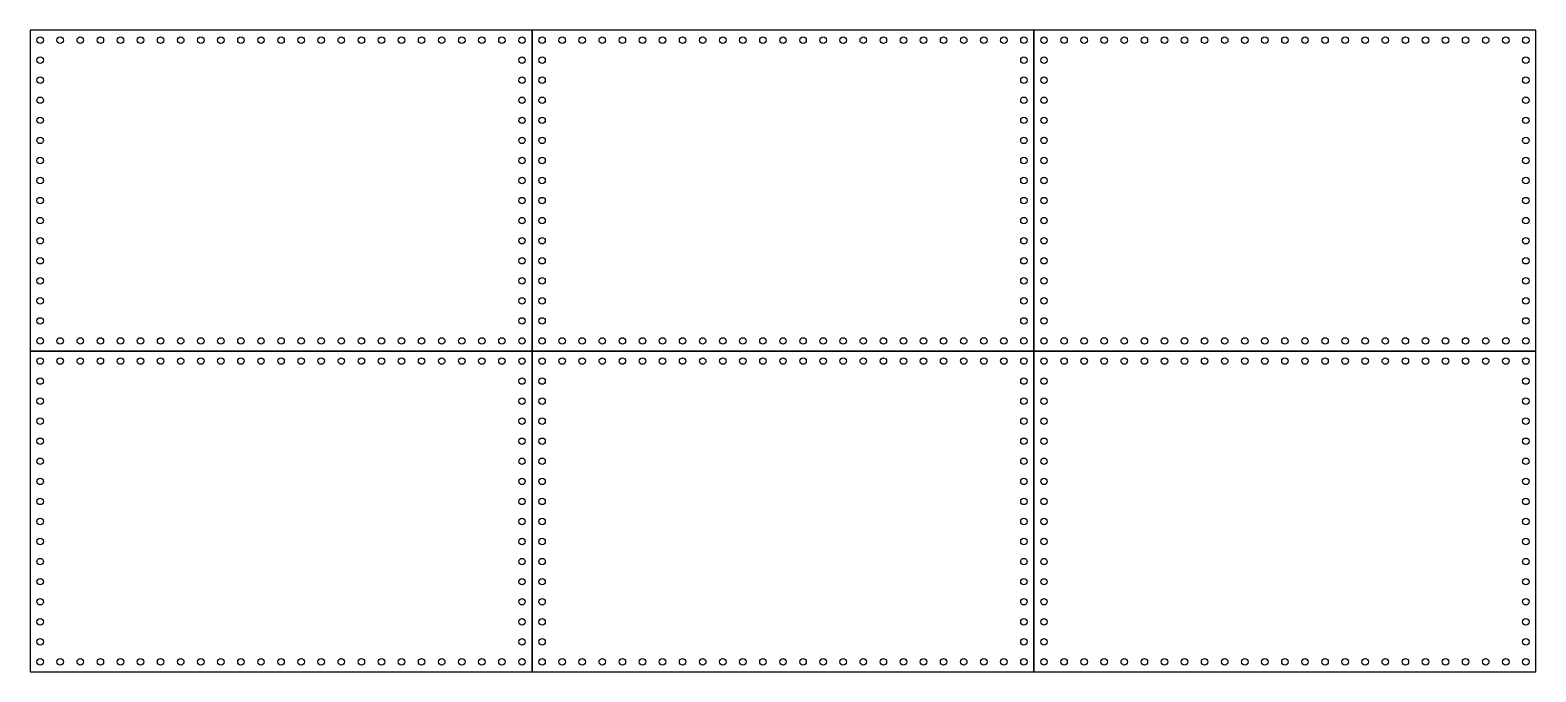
# Model space of a CAD drawing. Header units: metres. Extents: x 0 to 952, y 0 to 406.
import ezdxf

# ---------------------------------------------------------------- set-up
doc = ezdxf.new("R2010")
doc.units = ezdxf.units.M

msp = doc.modelspace()

# ---------------------------------------------------------------- linework, layer by layer
at = {"layer": 'Undeflected', "color": 0}
for p, q in [((317.5, 406.4), (0, 406.4)), ((0, 406.4), (0, 203.2)), ((317.5, 203.2), (317.5, 406.4)), ((635, 406.4), (317.5, 406.4)), ((317.5, 406.4), (317.5, 203.2)), ((635, 203.2), (635, 406.4)), ((952.5, 406.4), (635, 406.4)), ((635, 406.4), (635, 203.2)), ((952.5, 203.2), (952.5, 406.4)), ((317.5, 203.2), (0, 203.2)), ((0, 203.2), (0, 0)), ((0, 203.2), (317.5, 203.2)), ((317.5, 0), (317.5, 203.2)), ((635, 203.2), (317.5, 203.2)), ((317.5, 203.2), (317.5, 0)), ((317.5, 203.2), (635, 203.2)), ((635, 0), (635, 203.2)), ((952.5, 203.2), (635, 203.2)), ((635, 203.2), (635, 0)), ((635, 203.2), (952.5, 203.2)), ((952.5, 0), (952.5, 203.2)), ((0, 0), (317.5, 0)), ((317.5, 0), (635, 0)), ((635, 0), (952.5, 0))]:
    msp.add_line(p, q, dxfattribs=at)
at = {"layer": 'Undeflected', "color": 4}
for centre in [(6.35, 400.05), (19.05, 400.05), (31.75, 400.05), (44.45, 400.05), (57.15, 400.05), (69.85, 400.05), (82.55, 400.05), (95.25, 400.05), (107.95, 400.05), (120.65, 400.05), (133.35, 400.05), (146.05, 400.05), (158.75, 400.05), (171.45, 400.05), (184.15, 400.05), (196.85, 400.05), (209.55, 400.05), (222.25, 400.05), (234.95, 400.05), (247.65, 400.05), (260.35, 400.05), (273.05, 400.05), (285.75, 400.05), (298.45, 400.05), (323.85, 400.05), (336.55, 400.05), (349.25, 400.05), (361.95, 400.05), (374.65, 400.05), (387.35, 400.05), (400.05, 400.05), (412.75, 400.05), (425.45, 400.05), (438.15, 400.05), (450.85, 400.05), (463.55, 400.05), (476.25, 400.05), (488.95, 400.05), (501.65, 400.05), (514.35, 400.05), (527.05, 400.05), (539.75, 400.05), (552.45, 400.05), (565.15, 400.05), (577.85, 400.05), (590.55, 400.05), (603.25, 400.05), (615.95, 400.05), (641.35, 400.05), (654.05, 400.05), (666.75, 400.05), (679.45, 400.05), (692.15, 400.05), (704.85, 400.05), (717.55, 400.05), (730.25, 400.05), (742.95, 400.05), (755.65, 400.05), (768.35, 400.05), (781.05, 400.05), (793.75, 400.05), (806.45, 400.05), (819.15, 400.05), (831.85, 400.05), (844.55, 400.05), (857.25, 400.05), (869.95, 400.05), (882.65, 400.05), (895.35, 400.05), (908.05, 400.05), (920.75, 400.05), (933.45, 400.05), (6.35, 196.85), (19.05, 196.85), (31.75, 196.85), (44.45, 196.85), (57.15, 196.85), (69.85, 196.85), (82.55, 196.85), (95.25, 196.85), (107.95, 196.85), (120.65, 196.85), (133.35, 196.85), (146.05, 196.85), (158.75, 196.85), (171.45, 196.85), (184.15, 196.85), (196.85, 196.85), (209.55, 196.85), (222.25, 196.85), (234.95, 196.85), (247.65, 196.85), (260.35, 196.85), (273.05, 196.85), (285.75, 196.85), (298.45, 196.85), (323.85, 196.85), (336.55, 196.85), (349.25, 196.85), (361.95, 196.85), (374.65, 196.85), (387.35, 196.85), (400.05, 196.85), (412.75, 196.85), (425.45, 196.85), (438.15, 196.85), (450.85, 196.85), (463.55, 196.85), (476.25, 196.85), (488.95, 196.85), (501.65, 196.85), (514.35, 196.85), (527.05, 196.85), (539.75, 196.85), (552.45, 196.85), (565.15, 196.85), (577.85, 196.85), (590.55, 196.85), (603.25, 196.85), (615.95, 196.85), (641.35, 196.85), (654.05, 196.85), (666.75, 196.85), (679.45, 196.85), (692.15, 196.85), (704.85, 196.85), (717.55, 196.85), (730.25, 196.85), (742.95, 196.85), (755.65, 196.85), (768.35, 196.85), (781.05, 196.85), (793.75, 196.85), (806.45, 196.85), (819.15, 196.85), (831.85, 196.85), (844.55, 196.85), (857.25, 196.85), (869.95, 196.85), (882.65, 196.85), (895.35, 196.85), (908.05, 196.85), (920.75, 196.85), (933.45, 196.85)]:
    msp.add_circle(centre, 2.05, dxfattribs=at)
at = {"layer": 'Undeflected', "color": 0}
for centre in [(311.15, 400.05), (628.65, 400.05), (946.15, 400.05), (311.15, 387.35), (628.65, 387.35), (946.15, 387.35), (311.15, 374.65), (628.65, 374.65), (946.15, 374.65), (311.15, 361.95), (628.65, 361.95), (946.15, 361.95), (311.15, 349.25), (628.65, 349.25), (946.15, 349.25), (311.15, 336.55), (628.65, 336.55), (946.15, 336.55), (311.15, 323.85), (628.65, 323.85), (946.15, 323.85), (311.15, 311.15), (628.65, 311.15), (946.15, 311.15), (311.15, 298.45), (628.65, 298.45), (946.15, 298.45), (311.15, 285.75), (628.65, 285.75), (946.15, 285.75), (311.15, 273.05), (628.65, 273.05), (946.15, 273.05), (311.15, 260.35), (628.65, 260.35), (946.15, 260.35), (311.15, 247.65), (628.65, 247.65), (946.15, 247.65), (311.15, 234.95), (628.65, 234.95), (946.15, 234.95), (311.15, 222.25), (628.65, 222.25), (946.15, 222.25), (6.35, 209.55), (19.05, 209.55), (31.75, 209.55), (44.45, 209.55), (57.15, 209.55), (69.85, 209.55), (82.55, 209.55), (95.25, 209.55), (107.95, 209.55), (120.65, 209.55), (133.35, 209.55), (146.05, 209.55), (158.75, 209.55), (171.45, 209.55), (184.15, 209.55), (196.85, 209.55), (209.55, 209.55), (222.25, 209.55), (234.95, 209.55), (247.65, 209.55), (260.35, 209.55), (273.05, 209.55), (285.75, 209.55), (298.45, 209.55), (311.15, 209.55), (323.85, 209.55), (336.55, 209.55), (349.25, 209.55), (361.95, 209.55), (374.65, 209.55), (387.35, 209.55), (400.05, 209.55), (412.75, 209.55), (425.45, 209.55), (438.15, 209.55), (450.85, 209.55), (463.55, 209.55), (476.25, 209.55), (488.95, 209.55), (501.65, 209.55), (514.35, 209.55), (527.05, 209.55), (539.75, 209.55), (552.45, 209.55), (565.15, 209.55), (577.85, 209.55), (590.55, 209.55), (603.25, 209.55), (615.95, 209.55), (628.65, 209.55), (641.35, 209.55), (654.05, 209.55), (666.75, 209.55), (679.45, 209.55), (692.15, 209.55), (704.85, 209.55), (717.55, 209.55), (730.25, 209.55), (742.95, 209.55), (755.65, 209.55), (768.35, 209.55), (781.05, 209.55), (793.75, 209.55), (806.45, 209.55), (819.15, 209.55), (831.85, 209.55), (844.55, 209.55), (857.25, 209.55), (869.95, 209.55), (882.65, 209.55), (895.35, 209.55), (908.05, 209.55), (920.75, 209.55), (933.45, 209.55), (946.15, 209.55), (311.15, 196.85), (628.65, 196.85), (946.15, 196.85), (311.15, 184.15), (628.65, 184.15), (946.15, 184.15), (311.15, 171.45), (628.65, 171.45), (946.15, 171.45), (311.15, 158.75), (628.65, 158.75), (946.15, 158.75), (311.15, 146.05), (628.65, 146.05), (946.15, 146.05), (311.15, 133.35), (628.65, 133.35), (946.15, 133.35), (311.15, 120.65), (628.65, 120.65), (946.15, 120.65), (311.15, 107.95), (628.65, 107.95), (946.15, 107.95), (311.15, 95.25), (628.65, 95.25), (946.15, 95.25), (311.15, 82.55), (628.65, 82.55), (946.15, 82.55), (311.15, 69.85), (628.65, 69.85), (946.15, 69.85), (311.15, 57.15), (628.65, 57.15), (946.15, 57.15), (311.15, 44.45), (628.65, 44.45), (946.15, 44.45), (311.15, 31.75), (628.65, 31.75), (946.15, 31.75), (311.15, 19.05), (628.65, 19.05), (946.15, 19.05), (6.35, 6.35), (19.05, 6.35), (31.75, 6.35), (44.45, 6.35), (57.15, 6.35), (69.85, 6.35), (82.55, 6.35), (95.25, 6.35), (107.95, 6.35), (120.65, 6.35), (133.35, 6.35), (146.05, 6.35), (158.75, 6.35), (171.45, 6.35), (184.15, 6.35), (196.85, 6.35), (209.55, 6.35), (222.25, 6.35), (234.95, 6.35), (247.65, 6.35), (260.35, 6.35), (273.05, 6.35), (285.75, 6.35), (298.45, 6.35), (311.15, 6.35), (323.85, 6.35), (336.55, 6.35), (349.25, 6.35), (361.95, 6.35), (374.65, 6.35), (387.35, 6.35), (400.05, 6.35), (412.75, 6.35), (425.45, 6.35), (438.15, 6.35), (450.85, 6.35), (463.55, 6.35), (476.25, 6.35), (488.95, 6.35), (501.65, 6.35), (514.35, 6.35), (527.05, 6.35), (539.75, 6.35), (552.45, 6.35), (565.15, 6.35), (577.85, 6.35), (590.55, 6.35), (603.25, 6.35), (615.95, 6.35), (628.65, 6.35), (641.35, 6.35), (654.05, 6.35), (666.75, 6.35), (679.45, 6.35), (692.15, 6.35), (704.85, 6.35), (717.55, 6.35), (730.25, 6.35), (742.95, 6.35), (755.65, 6.35), (768.35, 6.35), (781.05, 6.35), (793.75, 6.35), (806.45, 6.35), (819.15, 6.35), (831.85, 6.35), (844.55, 6.35), (857.25, 6.35), (869.95, 6.35), (882.65, 6.35), (895.35, 6.35), (908.05, 6.35), (920.75, 6.35), (933.45, 6.35), (946.15, 6.35)]:
    msp.add_circle(centre, 2.05, dxfattribs=at)
at = {"layer": 'Undeflected', "color": 5}
for centre in [(6.35, 387.35), (323.85, 387.35), (641.35, 387.35), (6.35, 374.65), (323.85, 374.65), (641.35, 374.65), (6.35, 361.95), (323.85, 361.95), (641.35, 361.95), (6.35, 349.25), (323.85, 349.25), (641.35, 349.25), (6.35, 336.55), (323.85, 336.55), (641.35, 336.55), (6.35, 323.85), (323.85, 323.85), (641.35, 323.85), (6.35, 311.15), (323.85, 311.15), (641.35, 311.15), (6.35, 298.45), (323.85, 298.45), (641.35, 298.45), (6.35, 285.75), (323.85, 285.75), (641.35, 285.75), (6.35, 273.05), (323.85, 273.05), (641.35, 273.05), (6.35, 260.35), (323.85, 260.35), (641.35, 260.35), (6.35, 247.65), (323.85, 247.65), (641.35, 247.65), (6.35, 234.95), (323.85, 234.95), (641.35, 234.95), (6.35, 222.25), (323.85, 222.25), (641.35, 222.25), (6.35, 184.15), (323.85, 184.15), (641.35, 184.15), (6.35, 171.45), (323.85, 171.45), (641.35, 171.45), (6.35, 158.75), (323.85, 158.75), (641.35, 158.75), (6.35, 146.05), (323.85, 146.05), (641.35, 146.05), (6.35, 133.35), (323.85, 133.35), (641.35, 133.35), (6.35, 120.65), (323.85, 120.65), (641.35, 120.65), (6.35, 107.95), (323.85, 107.95), (641.35, 107.95), (6.35, 95.25), (323.85, 95.25), (641.35, 95.25), (6.35, 82.55), (323.85, 82.55), (641.35, 82.55), (6.35, 69.85), (323.85, 69.85), (641.35, 69.85), (6.35, 57.15), (323.85, 57.15), (641.35, 57.15), (6.35, 44.45), (323.85, 44.45), (641.35, 44.45), (6.35, 31.75), (323.85, 31.75), (641.35, 31.75), (6.35, 19.05), (323.85, 19.05), (641.35, 19.05)]:
    msp.add_circle(centre, 2.05, dxfattribs=at)

doc.saveas('drawing.dxf')
